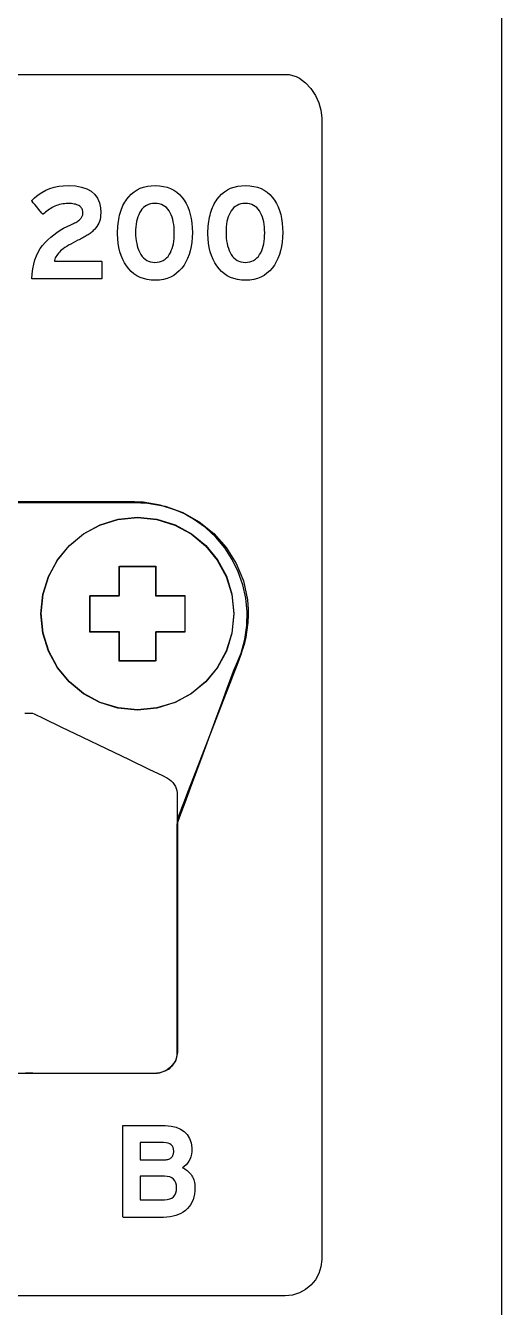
# Model space of a CAD drawing. Extents: x 1 to 47.7, y 0.2 to 35.
# Drawn here: x 42.592 to 43.246, y 10.649 to 12.412 of the extents above; entities that cross this region are included whole.
import ezdxf

# ---------------------------------------------------------------- set-up
doc = ezdxf.new("R2010")
doc.units = 0
doc.header["$MEASUREMENT"] = 0
for name, color, linetype in [('5_1___24__TARGET_LEDS___12', 7, 'CONTINUOUS'), ('6_1__EMPTY_IO_BOARD_POSITI', 7, 'CONTINUOUS'), ('6_2___8__INDEPENDENT_INPUT', 7, 'CONTINUOUS'), ('6_3___8__OPTOISO_INDEPENDE', 7, 'CONTINUOUS'), ('6_4___24__OPTOISO_INDEPEND', 7, 'CONTINUOUS'), ('6_5___8__INDEPENDENT_INPUT', 7, 'CONTINUOUS'), ('6_6___8__INDEPENDENT_INPUT', 7, 'CONTINUOUS'), ('6_7___8__OPTOISO_INDEPENDE', 7, 'CONTINUOUS'), ('6_8___8__OPTOISO_INDEPENDE', 7, 'CONTINUOUS'), ('7_0_____DWG', 7, 'CONTINUOUS')]:
    doc.layers.add(name, color=color, linetype=linetype)

msp = doc.modelspace()

# ---------------------------------------------------------------- linework, layer by layer
at = {"layer": '5_1___24__TARGET_LEDS___12'}
for points in [[(42.5752, 10.971), (42.6047, 10.971), (42.632, 10.971), (42.6571, 10.971), (42.6798, 10.971), (42.7001, 10.971), (42.7179, 10.971), (42.7332, 10.971), (42.746, 10.971), (42.7562, 10.971), (42.7637, 10.971), (42.7684, 10.971), (42.7709, 10.971), (42.7728, 10.971), (42.7765, 10.9715), (42.7896, 10.9769), (42.7981, 10.9869), (42.8001, 10.9931), (42.8005, 10.9964), (42.8005, 11.0006), (42.8005, 11.0062), (42.8005, 11.0141), (42.8005, 11.0359), (42.8005, 11.0643), (42.8005, 11.0974), (42.8005, 11.1704), (42.8005, 11.2067), (42.8005, 11.2405), (42.8005, 11.2699), (42.8005, 11.2932), (42.8005, 11.302), (42.8005, 11.3085), (42.8005, 11.3126), (42.8005, 11.314), (42.8008, 11.3149), (42.8018, 11.3177), (42.8056, 11.3279), (42.8113, 11.3435), (42.8186, 11.3633), (42.8359, 11.4103), (42.8539, 11.4593), (42.8621, 11.4814), (42.8691, 11.5004), (42.8744, 11.5151), (42.8778, 11.5241), (42.8785, 11.5262), (42.8786, 11.5265), (42.8805, 11.5301), (42.8882, 11.5485), (42.8934, 11.5674), (42.8962, 11.5865), (42.8966, 11.6055), (42.8948, 11.6244), (42.8907, 11.6428), (42.8844, 11.6607), (42.8761, 11.6777), (42.8657, 11.6936), (42.8533, 11.7083), (42.8391, 11.7215), (42.823, 11.733), (42.8143, 11.7381), (42.8117, 11.7395), (42.8104, 11.7401), (42.7995, 11.7451), (42.777, 11.7524), (42.7536, 11.7563), (42.7417, 11.7569), (42.7378, 11.757), (42.7296, 11.757), (42.7151, 11.757), (42.6957, 11.757), (42.6726, 11.757), (42.6473, 11.757), (42.5947, 11.757), (42.5701, 11.757)], [(42.7209, 11.628), (42.7209, 11.6683), (42.7709, 11.6683), (42.7709, 11.628), (42.811, 11.628), (42.811, 11.5781), (42.7709, 11.5781), (42.7709, 11.5381), (42.7209, 11.5381), (42.7209, 11.5781), (42.6808, 11.5781), (42.6808, 11.628), (42.7209, 11.628)], [(42.5912, 11.4662), (42.593, 11.4662), (42.5951, 11.4662), (42.5972, 11.4662), (42.5992, 11.4662), (42.6008, 11.4662), (42.6017, 11.4662), (42.6037, 11.4653), (42.6171, 11.4588), (42.6405, 11.4475), (42.6702, 11.4332), (42.7027, 11.4175), (42.7342, 11.4023), (42.7612, 11.3893), (42.7801, 11.3802), (42.7872, 11.3767), (42.7899, 11.3749), (42.7923, 11.3729), (42.7945, 11.3706), (42.7964, 11.3682), (42.798, 11.3655), (42.7992, 11.3627), (42.8, 11.3597), (42.8004, 11.3566), (42.8005, 11.3546), (42.8005, 11.3516), (42.8005, 11.3465), (42.8005, 11.3399), (42.8005, 11.3327), (42.8005, 11.3257), (42.8005, 11.3197), (42.8005, 11.3156), (42.8005, 11.314)], [(42.6018, 10.971), (42.6013, 10.971), (42.6001, 10.971), (42.5983, 10.971), (42.5962, 10.971), (42.594, 10.971), (42.592, 10.971)]]:
    msp.add_lwpolyline(points, dxfattribs=at)
msp.add_lwpolyline([(42.8784, 11.603), (42.8757, 11.5763), (42.868, 11.5515), (42.8557, 11.529), (42.8396, 11.5094), (42.82, 11.4932), (42.7975, 11.481), (42.7726, 11.4733), (42.7459, 11.4706), (42.7192, 11.4733), (42.6943, 11.481), (42.6718, 11.4932), (42.6522, 11.5094), (42.6361, 11.529), (42.6239, 11.5515), (42.6161, 11.5763), (42.6134, 11.603), (42.6161, 11.6297), (42.6239, 11.6546), (42.6361, 11.6771), (42.6522, 11.6967), (42.6718, 11.7129), (42.6943, 11.7251), (42.7192, 11.7328), (42.7459, 11.7355), (42.7726, 11.7328), (42.7975, 11.7251), (42.82, 11.7129), (42.8396, 11.6967), (42.8557, 11.6771), (42.868, 11.6546), (42.8757, 11.6297)], close=True, dxfattribs=at)
at = {"layer": '6_1__EMPTY_IO_BOARD_POSITI'}
for points in [[(42.5713, 11.7557), (42.6028, 11.7557), (42.6377, 11.7557), (42.6725, 11.7557), (42.704, 11.7557), (42.7174, 11.7557), (42.7287, 11.7557), (42.7375, 11.7557), (42.7432, 11.7557), (42.7456, 11.7557), (42.7471, 11.7557), (42.7506, 11.7556), (42.7574, 11.7553), (42.7837, 11.7509), (42.8083, 11.7421), (42.8308, 11.7295), (42.8508, 11.7133), (42.8678, 11.6941), (42.8814, 11.6722), (42.8913, 11.6481), (42.8969, 11.6221), (42.898, 11.6086), (42.8981, 11.6025), (42.8981, 11.6012), (42.8977, 11.5908), (42.8947, 11.5706), (42.8923, 11.5608), (42.891, 11.5567), (42.8909, 11.5563), (42.8894, 11.5513), (42.8884, 11.5476), (42.8884, 11.5476), (42.8876, 11.5456), (42.8855, 11.5402), (42.8822, 11.5316), (42.8779, 11.5204), (42.8726, 11.5069), (42.8667, 11.4916), (42.8535, 11.4574), (42.8261, 11.3865), (42.8146, 11.3568), (42.81, 11.3448), (42.8064, 11.3355), (42.8039, 11.3291), (42.8027, 11.3261), (42.8027, 11.3259), (42.8024, 11.3251), (42.8017, 11.323), (42.8008, 11.317), (42.8007, 11.3152), (42.8007, 11.3151), (42.8007, 11.3131), (42.8007, 11.3061), (42.8007, 11.2945), (42.8007, 11.2791), (42.8007, 11.2604), (42.8007, 11.239), (42.8007, 11.2157), (42.8007, 11.1142), (42.8007, 11.0674), (42.8007, 11.0471), (42.8007, 11.0297), (42.8007, 11.0159), (42.8007, 11.0062), (42.8007, 11.0012), (42.8006, 10.9992), (42.7983, 10.9891), (42.7928, 10.9806), (42.7849, 10.9744), (42.7752, 10.9711), (42.7726, 10.9708), (42.7712, 10.9707), (42.7706, 10.9707), (42.767, 10.9707), (42.7581, 10.9707), (42.7438, 10.9707), (42.7244, 10.9707), (42.7001, 10.9707), (42.671, 10.9707), (42.6372, 10.9707), (42.5989, 10.9707), (42.5562, 10.9707)], [(42.7207, 11.6275), (42.7207, 11.6678), (42.7706, 11.6678), (42.7706, 11.6275), (42.8108, 11.6275), (42.8108, 11.5776), (42.7706, 11.5776), (42.7706, 11.5376), (42.7207, 11.5376), (42.7207, 11.5776), (42.6805, 11.5776), (42.6805, 11.6275), (42.7207, 11.6275)]]:
    msp.add_lwpolyline(points, dxfattribs=at)
msp.add_lwpolyline([(42.8781, 11.6027), (42.8754, 11.576), (42.8677, 11.5512), (42.8555, 11.5287), (42.8393, 11.5091), (42.8197, 11.4929), (42.7972, 11.4807), (42.7724, 11.4729), (42.7457, 11.4703), (42.719, 11.4729), (42.6941, 11.4807), (42.6716, 11.4929), (42.652, 11.5091), (42.6358, 11.5287), (42.6236, 11.5512), (42.6159, 11.576), (42.6132, 11.6027), (42.6159, 11.6294), (42.6236, 11.6543), (42.6358, 11.6768), (42.652, 11.6964), (42.6716, 11.7126), (42.6941, 11.7248), (42.719, 11.7325), (42.7457, 11.7352), (42.7724, 11.7325), (42.7972, 11.7248), (42.8197, 11.7126), (42.8393, 11.6964), (42.8555, 11.6768), (42.8677, 11.6543), (42.8754, 11.6294)], close=True, dxfattribs=at)
at = {"layer": '6_2___8__INDEPENDENT_INPUT'}
for points in [[(42.5752, 10.971), (42.6047, 10.971), (42.632, 10.971), (42.6571, 10.971), (42.6798, 10.971), (42.7001, 10.971), (42.7179, 10.971), (42.7332, 10.971), (42.746, 10.971), (42.7562, 10.971), (42.7637, 10.971), (42.7684, 10.971), (42.7709, 10.971), (42.7728, 10.971), (42.7765, 10.9715), (42.7896, 10.9769), (42.7981, 10.9869), (42.8001, 10.9931), (42.8005, 10.9964), (42.8005, 11.0006), (42.8005, 11.0062), (42.8005, 11.0141), (42.8005, 11.0359), (42.8005, 11.0643), (42.8005, 11.0974), (42.8005, 11.1704), (42.8005, 11.2067), (42.8005, 11.2405), (42.8005, 11.2699), (42.8005, 11.2932), (42.8005, 11.302), (42.8005, 11.3085), (42.8005, 11.3126), (42.8005, 11.314), (42.8008, 11.3149), (42.8018, 11.3177), (42.8056, 11.3279), (42.8113, 11.3435), (42.8186, 11.3633), (42.8359, 11.4103), (42.8539, 11.4593), (42.8621, 11.4814), (42.8691, 11.5004), (42.8744, 11.5151), (42.8778, 11.5241), (42.8785, 11.5262), (42.8786, 11.5265), (42.8805, 11.5301), (42.8882, 11.5485), (42.8934, 11.5674), (42.8962, 11.5865), (42.8966, 11.6055), (42.8948, 11.6244), (42.8907, 11.6428), (42.8844, 11.6607), (42.8761, 11.6777), (42.8657, 11.6936), (42.8533, 11.7083), (42.8391, 11.7215), (42.823, 11.733), (42.8143, 11.7381), (42.8117, 11.7395), (42.8104, 11.7401), (42.7995, 11.7451), (42.777, 11.7524), (42.7536, 11.7563), (42.7417, 11.7569), (42.7378, 11.757), (42.7296, 11.757), (42.7151, 11.757), (42.6957, 11.757), (42.6726, 11.757), (42.6473, 11.757), (42.5947, 11.757), (42.5701, 11.757)], [(42.7209, 11.628), (42.7209, 11.6683), (42.7709, 11.6683), (42.7709, 11.628), (42.811, 11.628), (42.811, 11.5781), (42.7709, 11.5781), (42.7709, 11.5381), (42.7209, 11.5381), (42.7209, 11.5781), (42.6808, 11.5781), (42.6808, 11.628), (42.7209, 11.628)], [(42.5912, 11.4662), (42.593, 11.4662), (42.5951, 11.4662), (42.5972, 11.4662), (42.5992, 11.4662), (42.6008, 11.4662), (42.6017, 11.4662), (42.6037, 11.4653), (42.6171, 11.4588), (42.6405, 11.4475), (42.6702, 11.4332), (42.7027, 11.4175), (42.7342, 11.4023), (42.7612, 11.3893), (42.7801, 11.3802), (42.7872, 11.3767), (42.7899, 11.3749), (42.7923, 11.3729), (42.7945, 11.3706), (42.7964, 11.3682), (42.798, 11.3655), (42.7992, 11.3627), (42.8, 11.3597), (42.8004, 11.3566), (42.8005, 11.3546), (42.8005, 11.3516), (42.8005, 11.3465), (42.8005, 11.3399), (42.8005, 11.3327), (42.8005, 11.3257), (42.8005, 11.3197), (42.8005, 11.3156), (42.8005, 11.314)], [(42.6018, 10.971), (42.6013, 10.971), (42.6001, 10.971), (42.5983, 10.971), (42.5962, 10.971), (42.594, 10.971), (42.592, 10.971)]]:
    msp.add_lwpolyline(points, dxfattribs=at)
msp.add_lwpolyline([(42.8784, 11.603), (42.8757, 11.5763), (42.868, 11.5515), (42.8557, 11.529), (42.8396, 11.5094), (42.82, 11.4932), (42.7975, 11.481), (42.7726, 11.4733), (42.7459, 11.4706), (42.7192, 11.4733), (42.6943, 11.481), (42.6718, 11.4932), (42.6522, 11.5094), (42.6361, 11.529), (42.6239, 11.5515), (42.6161, 11.5763), (42.6134, 11.603), (42.6161, 11.6297), (42.6239, 11.6546), (42.6361, 11.6771), (42.6522, 11.6967), (42.6718, 11.7129), (42.6943, 11.7251), (42.7192, 11.7328), (42.7459, 11.7355), (42.7726, 11.7328), (42.7975, 11.7251), (42.82, 11.7129), (42.8396, 11.6967), (42.8557, 11.6771), (42.868, 11.6546), (42.8757, 11.6297)], close=True, dxfattribs=at)
at = {"layer": '6_3___8__OPTOISO_INDEPENDE'}
for points in [[(42.5752, 10.971), (42.6047, 10.971), (42.632, 10.971), (42.6571, 10.971), (42.6798, 10.971), (42.7001, 10.971), (42.7179, 10.971), (42.7332, 10.971), (42.746, 10.971), (42.7562, 10.971), (42.7637, 10.971), (42.7684, 10.971), (42.7709, 10.971), (42.7728, 10.971), (42.7765, 10.9715), (42.7896, 10.9769), (42.7981, 10.9869), (42.8001, 10.9931), (42.8005, 10.9964), (42.8005, 11.0006), (42.8005, 11.0062), (42.8005, 11.0141), (42.8005, 11.0359), (42.8005, 11.0643), (42.8005, 11.0974), (42.8005, 11.1704), (42.8005, 11.2067), (42.8005, 11.2405), (42.8005, 11.2699), (42.8005, 11.2932), (42.8005, 11.302), (42.8005, 11.3085), (42.8005, 11.3126), (42.8005, 11.314), (42.8008, 11.3149), (42.8018, 11.3177), (42.8056, 11.3279), (42.8113, 11.3435), (42.8186, 11.3633), (42.8359, 11.4103), (42.8539, 11.4593), (42.8621, 11.4814), (42.8691, 11.5004), (42.8744, 11.5151), (42.8778, 11.5241), (42.8785, 11.5262), (42.8786, 11.5265), (42.8805, 11.5301), (42.8882, 11.5485), (42.8934, 11.5674), (42.8962, 11.5865), (42.8966, 11.6055), (42.8948, 11.6244), (42.8907, 11.6428), (42.8844, 11.6607), (42.8761, 11.6777), (42.8657, 11.6936), (42.8533, 11.7083), (42.8391, 11.7215), (42.823, 11.733), (42.8143, 11.7381), (42.8117, 11.7395), (42.8104, 11.7401), (42.7995, 11.7451), (42.777, 11.7524), (42.7536, 11.7563), (42.7417, 11.7569), (42.7378, 11.757), (42.7296, 11.757), (42.7151, 11.757), (42.6957, 11.757), (42.6726, 11.757), (42.6473, 11.757), (42.5947, 11.757), (42.5701, 11.757)], [(42.7209, 11.628), (42.7209, 11.6683), (42.7709, 11.6683), (42.7709, 11.628), (42.811, 11.628), (42.811, 11.5781), (42.7709, 11.5781), (42.7709, 11.5381), (42.7209, 11.5381), (42.7209, 11.5781), (42.6808, 11.5781), (42.6808, 11.628), (42.7209, 11.628)], [(42.5912, 11.4662), (42.593, 11.4662), (42.5951, 11.4662), (42.5972, 11.4662), (42.5992, 11.4662), (42.6008, 11.4662), (42.6017, 11.4662), (42.6037, 11.4653), (42.6171, 11.4588), (42.6405, 11.4475), (42.6702, 11.4332), (42.7027, 11.4175), (42.7342, 11.4023), (42.7612, 11.3893), (42.7801, 11.3802), (42.7872, 11.3767), (42.7899, 11.3749), (42.7923, 11.3729), (42.7945, 11.3706), (42.7964, 11.3682), (42.798, 11.3655), (42.7992, 11.3627), (42.8, 11.3597), (42.8004, 11.3566), (42.8005, 11.3546), (42.8005, 11.3516), (42.8005, 11.3465), (42.8005, 11.3399), (42.8005, 11.3327), (42.8005, 11.3257), (42.8005, 11.3197), (42.8005, 11.3156), (42.8005, 11.314)], [(42.6018, 10.971), (42.6013, 10.971), (42.6001, 10.971), (42.5983, 10.971), (42.5962, 10.971), (42.594, 10.971), (42.592, 10.971)]]:
    msp.add_lwpolyline(points, dxfattribs=at)
msp.add_lwpolyline([(42.8784, 11.603), (42.8757, 11.5763), (42.868, 11.5515), (42.8557, 11.529), (42.8396, 11.5094), (42.82, 11.4932), (42.7975, 11.481), (42.7726, 11.4733), (42.7459, 11.4706), (42.7192, 11.4733), (42.6943, 11.481), (42.6718, 11.4932), (42.6522, 11.5094), (42.6361, 11.529), (42.6239, 11.5515), (42.6161, 11.5763), (42.6134, 11.603), (42.6161, 11.6297), (42.6239, 11.6546), (42.6361, 11.6771), (42.6522, 11.6967), (42.6718, 11.7129), (42.6943, 11.7251), (42.7192, 11.7328), (42.7459, 11.7355), (42.7726, 11.7328), (42.7975, 11.7251), (42.82, 11.7129), (42.8396, 11.6967), (42.8557, 11.6771), (42.868, 11.6546), (42.8757, 11.6297)], close=True, dxfattribs=at)
at = {"layer": '6_4___24__OPTOISO_INDEPEND'}
for points in [[(42.5752, 10.971), (42.6047, 10.971), (42.632, 10.971), (42.6571, 10.971), (42.6798, 10.971), (42.7001, 10.971), (42.7179, 10.971), (42.7332, 10.971), (42.746, 10.971), (42.7562, 10.971), (42.7637, 10.971), (42.7684, 10.971), (42.7709, 10.971), (42.7728, 10.971), (42.7765, 10.9715), (42.7896, 10.9769), (42.7981, 10.9869), (42.8001, 10.9931), (42.8005, 10.9964), (42.8005, 11.0006), (42.8005, 11.0062), (42.8005, 11.0141), (42.8005, 11.0359), (42.8005, 11.0643), (42.8005, 11.0974), (42.8005, 11.1704), (42.8005, 11.2067), (42.8005, 11.2405), (42.8005, 11.2699), (42.8005, 11.2932), (42.8005, 11.302), (42.8005, 11.3085), (42.8005, 11.3126), (42.8005, 11.314), (42.8008, 11.3149), (42.8018, 11.3177), (42.8056, 11.3279), (42.8113, 11.3435), (42.8186, 11.3633), (42.8359, 11.4103), (42.8539, 11.4593), (42.8621, 11.4814), (42.8691, 11.5004), (42.8744, 11.5151), (42.8778, 11.5241), (42.8785, 11.5262), (42.8786, 11.5265), (42.8805, 11.5301), (42.8882, 11.5485), (42.8934, 11.5674), (42.8962, 11.5865), (42.8966, 11.6055), (42.8948, 11.6244), (42.8907, 11.6428), (42.8844, 11.6607), (42.8761, 11.6777), (42.8657, 11.6936), (42.8533, 11.7083), (42.8391, 11.7215), (42.823, 11.733), (42.8143, 11.7381), (42.8117, 11.7395), (42.8104, 11.7401), (42.7995, 11.7451), (42.777, 11.7524), (42.7536, 11.7563), (42.7417, 11.7569), (42.7378, 11.757), (42.7296, 11.757), (42.7151, 11.757), (42.6957, 11.757), (42.6726, 11.757), (42.6473, 11.757), (42.5947, 11.757), (42.5701, 11.757)], [(42.7209, 11.628), (42.7209, 11.6683), (42.7709, 11.6683), (42.7709, 11.628), (42.811, 11.628), (42.811, 11.5781), (42.7709, 11.5781), (42.7709, 11.5381), (42.7209, 11.5381), (42.7209, 11.5781), (42.6808, 11.5781), (42.6808, 11.628), (42.7209, 11.628)], [(42.5912, 11.4662), (42.593, 11.4662), (42.5951, 11.4662), (42.5972, 11.4662), (42.5992, 11.4662), (42.6008, 11.4662), (42.6017, 11.4662), (42.6037, 11.4653), (42.6171, 11.4588), (42.6405, 11.4475), (42.6702, 11.4332), (42.7027, 11.4175), (42.7342, 11.4023), (42.7612, 11.3893), (42.7801, 11.3802), (42.7872, 11.3767), (42.7899, 11.3749), (42.7923, 11.3729), (42.7945, 11.3706), (42.7964, 11.3682), (42.798, 11.3655), (42.7992, 11.3627), (42.8, 11.3597), (42.8004, 11.3566), (42.8005, 11.3546), (42.8005, 11.3516), (42.8005, 11.3465), (42.8005, 11.3399), (42.8005, 11.3327), (42.8005, 11.3257), (42.8005, 11.3197), (42.8005, 11.3156), (42.8005, 11.314)], [(42.6018, 10.971), (42.6013, 10.971), (42.6001, 10.971), (42.5983, 10.971), (42.5962, 10.971), (42.594, 10.971), (42.592, 10.971)]]:
    msp.add_lwpolyline(points, dxfattribs=at)
msp.add_lwpolyline([(42.8784, 11.603), (42.8757, 11.5763), (42.868, 11.5515), (42.8557, 11.529), (42.8396, 11.5094), (42.82, 11.4932), (42.7975, 11.481), (42.7726, 11.4733), (42.7459, 11.4706), (42.7192, 11.4733), (42.6943, 11.481), (42.6718, 11.4932), (42.6522, 11.5094), (42.6361, 11.529), (42.6239, 11.5515), (42.6161, 11.5763), (42.6134, 11.603), (42.6161, 11.6297), (42.6239, 11.6546), (42.6361, 11.6771), (42.6522, 11.6967), (42.6718, 11.7129), (42.6943, 11.7251), (42.7192, 11.7328), (42.7459, 11.7355), (42.7726, 11.7328), (42.7975, 11.7251), (42.82, 11.7129), (42.8396, 11.6967), (42.8557, 11.6771), (42.868, 11.6546), (42.8757, 11.6297)], close=True, dxfattribs=at)
at = {"layer": '6_5___8__INDEPENDENT_INPUT'}
for points in [[(42.5752, 10.971), (42.6047, 10.971), (42.632, 10.971), (42.6571, 10.971), (42.6798, 10.971), (42.7001, 10.971), (42.7179, 10.971), (42.7332, 10.971), (42.746, 10.971), (42.7562, 10.971), (42.7637, 10.971), (42.7684, 10.971), (42.7709, 10.971), (42.7728, 10.971), (42.7765, 10.9715), (42.7896, 10.9769), (42.7981, 10.9869), (42.8001, 10.9931), (42.8005, 10.9964), (42.8005, 11.0006), (42.8005, 11.0062), (42.8005, 11.0141), (42.8005, 11.0359), (42.8005, 11.0643), (42.8005, 11.0974), (42.8005, 11.1704), (42.8005, 11.2067), (42.8005, 11.2405), (42.8005, 11.2699), (42.8005, 11.2932), (42.8005, 11.302), (42.8005, 11.3085), (42.8005, 11.3126), (42.8005, 11.314), (42.8008, 11.3149), (42.8018, 11.3177), (42.8056, 11.3279), (42.8113, 11.3435), (42.8186, 11.3633), (42.8359, 11.4103), (42.8539, 11.4593), (42.8621, 11.4814), (42.8691, 11.5004), (42.8744, 11.5151), (42.8778, 11.5241), (42.8785, 11.5262), (42.8786, 11.5265), (42.8805, 11.5301), (42.8882, 11.5485), (42.8934, 11.5674), (42.8962, 11.5865), (42.8966, 11.6055), (42.8948, 11.6244), (42.8907, 11.6428), (42.8844, 11.6607), (42.8761, 11.6777), (42.8657, 11.6936), (42.8533, 11.7083), (42.8391, 11.7215), (42.823, 11.733), (42.8143, 11.7381), (42.8117, 11.7395), (42.8104, 11.7401), (42.7995, 11.7451), (42.777, 11.7524), (42.7536, 11.7563), (42.7417, 11.7569), (42.7378, 11.757), (42.7296, 11.757), (42.7151, 11.757), (42.6957, 11.757), (42.6726, 11.757), (42.6473, 11.757), (42.5947, 11.757), (42.5701, 11.757)], [(42.7209, 11.628), (42.7209, 11.6683), (42.7709, 11.6683), (42.7709, 11.628), (42.811, 11.628), (42.811, 11.5781), (42.7709, 11.5781), (42.7709, 11.5381), (42.7209, 11.5381), (42.7209, 11.5781), (42.6808, 11.5781), (42.6808, 11.628), (42.7209, 11.628)], [(42.5912, 11.4662), (42.593, 11.4662), (42.5951, 11.4662), (42.5972, 11.4662), (42.5992, 11.4662), (42.6008, 11.4662), (42.6017, 11.4662), (42.6037, 11.4653), (42.6171, 11.4588), (42.6405, 11.4475), (42.6702, 11.4332), (42.7027, 11.4175), (42.7342, 11.4023), (42.7612, 11.3893), (42.7801, 11.3802), (42.7872, 11.3767), (42.7899, 11.3749), (42.7923, 11.3729), (42.7945, 11.3706), (42.7964, 11.3682), (42.798, 11.3655), (42.7992, 11.3627), (42.8, 11.3597), (42.8004, 11.3566), (42.8005, 11.3546), (42.8005, 11.3516), (42.8005, 11.3465), (42.8005, 11.3399), (42.8005, 11.3327), (42.8005, 11.3257), (42.8005, 11.3197), (42.8005, 11.3156), (42.8005, 11.314)], [(42.6018, 10.971), (42.6013, 10.971), (42.6001, 10.971), (42.5983, 10.971), (42.5962, 10.971), (42.594, 10.971), (42.592, 10.971)]]:
    msp.add_lwpolyline(points, dxfattribs=at)
msp.add_lwpolyline([(42.8784, 11.603), (42.8757, 11.5763), (42.868, 11.5515), (42.8557, 11.529), (42.8396, 11.5094), (42.82, 11.4932), (42.7975, 11.481), (42.7726, 11.4733), (42.7459, 11.4706), (42.7192, 11.4733), (42.6943, 11.481), (42.6718, 11.4932), (42.6522, 11.5094), (42.6361, 11.529), (42.6239, 11.5515), (42.6161, 11.5763), (42.6134, 11.603), (42.6161, 11.6297), (42.6239, 11.6546), (42.6361, 11.6771), (42.6522, 11.6967), (42.6718, 11.7129), (42.6943, 11.7251), (42.7192, 11.7328), (42.7459, 11.7355), (42.7726, 11.7328), (42.7975, 11.7251), (42.82, 11.7129), (42.8396, 11.6967), (42.8557, 11.6771), (42.868, 11.6546), (42.8757, 11.6297)], close=True, dxfattribs=at)
at = {"layer": '6_6___8__INDEPENDENT_INPUT'}
for points in [[(42.5752, 10.971), (42.6047, 10.971), (42.632, 10.971), (42.6571, 10.971), (42.6798, 10.971), (42.7001, 10.971), (42.7179, 10.971), (42.7332, 10.971), (42.746, 10.971), (42.7562, 10.971), (42.7637, 10.971), (42.7684, 10.971), (42.7709, 10.971), (42.7728, 10.971), (42.7765, 10.9715), (42.7896, 10.9769), (42.7981, 10.9869), (42.8001, 10.9931), (42.8005, 10.9964), (42.8005, 11.0006), (42.8005, 11.0062), (42.8005, 11.0141), (42.8005, 11.0359), (42.8005, 11.0643), (42.8005, 11.0974), (42.8005, 11.1704), (42.8005, 11.2067), (42.8005, 11.2405), (42.8005, 11.2699), (42.8005, 11.2932), (42.8005, 11.302), (42.8005, 11.3085), (42.8005, 11.3126), (42.8005, 11.314), (42.8008, 11.3149), (42.8018, 11.3177), (42.8056, 11.3279), (42.8113, 11.3435), (42.8186, 11.3633), (42.8359, 11.4103), (42.8539, 11.4593), (42.8621, 11.4814), (42.8691, 11.5004), (42.8744, 11.5151), (42.8778, 11.5241), (42.8785, 11.5262), (42.8786, 11.5265), (42.8805, 11.5301), (42.8882, 11.5485), (42.8934, 11.5674), (42.8962, 11.5865), (42.8966, 11.6055), (42.8948, 11.6244), (42.8907, 11.6428), (42.8844, 11.6607), (42.8761, 11.6777), (42.8657, 11.6936), (42.8533, 11.7083), (42.8391, 11.7215), (42.823, 11.733), (42.8143, 11.7381), (42.8117, 11.7395), (42.8104, 11.7401), (42.7995, 11.7451), (42.777, 11.7524), (42.7536, 11.7563), (42.7417, 11.7569), (42.7378, 11.757), (42.7296, 11.757), (42.7151, 11.757), (42.6957, 11.757), (42.6726, 11.757), (42.6473, 11.757), (42.5947, 11.757), (42.5701, 11.757)], [(42.7209, 11.628), (42.7209, 11.6683), (42.7709, 11.6683), (42.7709, 11.628), (42.811, 11.628), (42.811, 11.5781), (42.7709, 11.5781), (42.7709, 11.5381), (42.7209, 11.5381), (42.7209, 11.5781), (42.6808, 11.5781), (42.6808, 11.628), (42.7209, 11.628)], [(42.5912, 11.4662), (42.593, 11.4662), (42.5951, 11.4662), (42.5972, 11.4662), (42.5992, 11.4662), (42.6008, 11.4662), (42.6017, 11.4662), (42.6037, 11.4653), (42.6171, 11.4588), (42.6405, 11.4475), (42.6702, 11.4332), (42.7027, 11.4175), (42.7342, 11.4023), (42.7612, 11.3893), (42.7801, 11.3802), (42.7872, 11.3767), (42.7899, 11.3749), (42.7923, 11.3729), (42.7945, 11.3706), (42.7964, 11.3682), (42.798, 11.3655), (42.7992, 11.3627), (42.8, 11.3597), (42.8004, 11.3566), (42.8005, 11.3546), (42.8005, 11.3516), (42.8005, 11.3465), (42.8005, 11.3399), (42.8005, 11.3327), (42.8005, 11.3257), (42.8005, 11.3197), (42.8005, 11.3156), (42.8005, 11.314)], [(42.6018, 10.971), (42.6013, 10.971), (42.6001, 10.971), (42.5983, 10.971), (42.5962, 10.971), (42.594, 10.971), (42.592, 10.971)]]:
    msp.add_lwpolyline(points, dxfattribs=at)
msp.add_lwpolyline([(42.8784, 11.603), (42.8757, 11.5763), (42.868, 11.5515), (42.8557, 11.529), (42.8396, 11.5094), (42.82, 11.4932), (42.7975, 11.481), (42.7726, 11.4733), (42.7459, 11.4706), (42.7192, 11.4733), (42.6943, 11.481), (42.6718, 11.4932), (42.6522, 11.5094), (42.6361, 11.529), (42.6239, 11.5515), (42.6161, 11.5763), (42.6134, 11.603), (42.6161, 11.6297), (42.6239, 11.6546), (42.6361, 11.6771), (42.6522, 11.6967), (42.6718, 11.7129), (42.6943, 11.7251), (42.7192, 11.7328), (42.7459, 11.7355), (42.7726, 11.7328), (42.7975, 11.7251), (42.82, 11.7129), (42.8396, 11.6967), (42.8557, 11.6771), (42.868, 11.6546), (42.8757, 11.6297)], close=True, dxfattribs=at)
at = {"layer": '6_7___8__OPTOISO_INDEPENDE'}
for points in [[(42.5752, 10.971), (42.6047, 10.971), (42.632, 10.971), (42.6571, 10.971), (42.6798, 10.971), (42.7001, 10.971), (42.7179, 10.971), (42.7332, 10.971), (42.746, 10.971), (42.7562, 10.971), (42.7637, 10.971), (42.7684, 10.971), (42.7709, 10.971), (42.7728, 10.971), (42.7765, 10.9715), (42.7896, 10.9769), (42.7981, 10.9869), (42.8001, 10.9931), (42.8005, 10.9964), (42.8005, 11.0006), (42.8005, 11.0062), (42.8005, 11.0141), (42.8005, 11.0359), (42.8005, 11.0643), (42.8005, 11.0974), (42.8005, 11.1704), (42.8005, 11.2067), (42.8005, 11.2405), (42.8005, 11.2699), (42.8005, 11.2932), (42.8005, 11.302), (42.8005, 11.3085), (42.8005, 11.3126), (42.8005, 11.314), (42.8008, 11.3149), (42.8018, 11.3177), (42.8056, 11.3279), (42.8113, 11.3435), (42.8186, 11.3633), (42.8359, 11.4103), (42.8539, 11.4593), (42.8621, 11.4814), (42.8691, 11.5004), (42.8744, 11.5151), (42.8778, 11.5241), (42.8785, 11.5262), (42.8786, 11.5265), (42.8805, 11.5301), (42.8882, 11.5485), (42.8934, 11.5674), (42.8962, 11.5865), (42.8966, 11.6055), (42.8948, 11.6244), (42.8907, 11.6428), (42.8844, 11.6607), (42.8761, 11.6777), (42.8657, 11.6936), (42.8533, 11.7083), (42.8391, 11.7215), (42.823, 11.733), (42.8143, 11.7381), (42.8117, 11.7395), (42.8104, 11.7401), (42.7995, 11.7451), (42.777, 11.7524), (42.7536, 11.7563), (42.7417, 11.7569), (42.7378, 11.757), (42.7296, 11.757), (42.7151, 11.757), (42.6957, 11.757), (42.6726, 11.757), (42.6473, 11.757), (42.5947, 11.757), (42.5701, 11.757)], [(42.7209, 11.628), (42.7209, 11.6683), (42.7709, 11.6683), (42.7709, 11.628), (42.811, 11.628), (42.811, 11.5781), (42.7709, 11.5781), (42.7709, 11.5381), (42.7209, 11.5381), (42.7209, 11.5781), (42.6808, 11.5781), (42.6808, 11.628), (42.7209, 11.628)], [(42.5912, 11.4662), (42.593, 11.4662), (42.5951, 11.4662), (42.5972, 11.4662), (42.5992, 11.4662), (42.6008, 11.4662), (42.6017, 11.4662), (42.6037, 11.4653), (42.6171, 11.4588), (42.6405, 11.4475), (42.6702, 11.4332), (42.7027, 11.4175), (42.7342, 11.4023), (42.7612, 11.3893), (42.7801, 11.3802), (42.7872, 11.3767), (42.7899, 11.3749), (42.7923, 11.3729), (42.7945, 11.3706), (42.7964, 11.3682), (42.798, 11.3655), (42.7992, 11.3627), (42.8, 11.3597), (42.8004, 11.3566), (42.8005, 11.3546), (42.8005, 11.3516), (42.8005, 11.3465), (42.8005, 11.3399), (42.8005, 11.3327), (42.8005, 11.3257), (42.8005, 11.3197), (42.8005, 11.3156), (42.8005, 11.314)], [(42.6018, 10.971), (42.6013, 10.971), (42.6001, 10.971), (42.5983, 10.971), (42.5962, 10.971), (42.594, 10.971), (42.592, 10.971)]]:
    msp.add_lwpolyline(points, dxfattribs=at)
msp.add_lwpolyline([(42.8784, 11.603), (42.8757, 11.5763), (42.868, 11.5515), (42.8557, 11.529), (42.8396, 11.5094), (42.82, 11.4932), (42.7975, 11.481), (42.7726, 11.4733), (42.7459, 11.4706), (42.7192, 11.4733), (42.6943, 11.481), (42.6718, 11.4932), (42.6522, 11.5094), (42.6361, 11.529), (42.6239, 11.5515), (42.6161, 11.5763), (42.6134, 11.603), (42.6161, 11.6297), (42.6239, 11.6546), (42.6361, 11.6771), (42.6522, 11.6967), (42.6718, 11.7129), (42.6943, 11.7251), (42.7192, 11.7328), (42.7459, 11.7355), (42.7726, 11.7328), (42.7975, 11.7251), (42.82, 11.7129), (42.8396, 11.6967), (42.8557, 11.6771), (42.868, 11.6546), (42.8757, 11.6297)], close=True, dxfattribs=at)
at = {"layer": '6_8___8__OPTOISO_INDEPENDE'}
for points in [[(42.5752, 10.971), (42.6047, 10.971), (42.632, 10.971), (42.6571, 10.971), (42.6798, 10.971), (42.7001, 10.971), (42.7179, 10.971), (42.7332, 10.971), (42.746, 10.971), (42.7562, 10.971), (42.7637, 10.971), (42.7684, 10.971), (42.7709, 10.971), (42.7728, 10.971), (42.7765, 10.9715), (42.7896, 10.9769), (42.7981, 10.9869), (42.8001, 10.9931), (42.8005, 10.9964), (42.8005, 11.0006), (42.8005, 11.0062), (42.8005, 11.0141), (42.8005, 11.0359), (42.8005, 11.0643), (42.8005, 11.0974), (42.8005, 11.1704), (42.8005, 11.2067), (42.8005, 11.2405), (42.8005, 11.2699), (42.8005, 11.2932), (42.8005, 11.302), (42.8005, 11.3085), (42.8005, 11.3126), (42.8005, 11.314), (42.8008, 11.3149), (42.8018, 11.3177), (42.8056, 11.3279), (42.8113, 11.3435), (42.8186, 11.3633), (42.8359, 11.4103), (42.8539, 11.4593), (42.8621, 11.4814), (42.8691, 11.5004), (42.8744, 11.5151), (42.8778, 11.5241), (42.8785, 11.5262), (42.8786, 11.5265), (42.8805, 11.5301), (42.8882, 11.5485), (42.8934, 11.5674), (42.8962, 11.5865), (42.8966, 11.6055), (42.8948, 11.6244), (42.8907, 11.6428), (42.8844, 11.6607), (42.8761, 11.6777), (42.8657, 11.6936), (42.8533, 11.7083), (42.8391, 11.7215), (42.823, 11.733), (42.8143, 11.7381), (42.8117, 11.7395), (42.8104, 11.7401), (42.7995, 11.7451), (42.777, 11.7524), (42.7536, 11.7563), (42.7417, 11.7569), (42.7378, 11.757), (42.7296, 11.757), (42.7151, 11.757), (42.6957, 11.757), (42.6726, 11.757), (42.6473, 11.757), (42.5947, 11.757), (42.5701, 11.757)], [(42.7209, 11.628), (42.7209, 11.6683), (42.7709, 11.6683), (42.7709, 11.628), (42.811, 11.628), (42.811, 11.5781), (42.7709, 11.5781), (42.7709, 11.5381), (42.7209, 11.5381), (42.7209, 11.5781), (42.6808, 11.5781), (42.6808, 11.628), (42.7209, 11.628)], [(42.5912, 11.4662), (42.593, 11.4662), (42.5951, 11.4662), (42.5972, 11.4662), (42.5992, 11.4662), (42.6008, 11.4662), (42.6017, 11.4662), (42.6037, 11.4653), (42.6171, 11.4588), (42.6405, 11.4475), (42.6702, 11.4332), (42.7027, 11.4175), (42.7342, 11.4023), (42.7612, 11.3893), (42.7801, 11.3802), (42.7872, 11.3767), (42.7899, 11.3749), (42.7923, 11.3729), (42.7945, 11.3706), (42.7964, 11.3682), (42.798, 11.3655), (42.7992, 11.3627), (42.8, 11.3597), (42.8004, 11.3566), (42.8005, 11.3546), (42.8005, 11.3516), (42.8005, 11.3465), (42.8005, 11.3399), (42.8005, 11.3327), (42.8005, 11.3257), (42.8005, 11.3197), (42.8005, 11.3156), (42.8005, 11.314)], [(42.6018, 10.971), (42.6013, 10.971), (42.6001, 10.971), (42.5983, 10.971), (42.5962, 10.971), (42.594, 10.971), (42.592, 10.971)]]:
    msp.add_lwpolyline(points, dxfattribs=at)
msp.add_lwpolyline([(42.8784, 11.603), (42.8757, 11.5763), (42.868, 11.5515), (42.8557, 11.529), (42.8396, 11.5094), (42.82, 11.4932), (42.7975, 11.481), (42.7726, 11.4733), (42.7459, 11.4706), (42.7192, 11.4733), (42.6943, 11.481), (42.6718, 11.4932), (42.6522, 11.5094), (42.6361, 11.529), (42.6239, 11.5515), (42.6161, 11.5763), (42.6134, 11.603), (42.6161, 11.6297), (42.6239, 11.6546), (42.6361, 11.6771), (42.6522, 11.6967), (42.6718, 11.7129), (42.6943, 11.7251), (42.7192, 11.7328), (42.7459, 11.7355), (42.7726, 11.7328), (42.7975, 11.7251), (42.82, 11.7129), (42.8396, 11.6967), (42.8557, 11.6771), (42.868, 11.6546), (42.8757, 11.6297)], close=True, dxfattribs=at)
at = {"layer": '7_0_____DWG'}
for points in [[(43.2459, 12.5247), (43.2459, 12.3745), (43.2459, 12.223), (43.2459, 12.0706), (43.2459, 11.7644), (43.2459, 11.4581), (43.2459, 11.3058), (43.2459, 11.1543), (43.2459, 11.004), (43.2459, 10.8553), (43.2459, 10.7083), (43.2459, 10.6355)], [(42.5697, 12.3447), (42.601, 12.3447), (42.631, 12.3447), (42.6598, 12.3447), (42.6873, 12.3447), (42.7134, 12.3447), (42.7383, 12.3447), (42.7619, 12.3447), (42.7841, 12.3447), (42.8049, 12.3447), (42.8244, 12.3447), (42.8426, 12.3447), (42.8593, 12.3447), (42.8747, 12.3447), (42.8886, 12.3447), (42.9012, 12.3447), (42.9123, 12.3447), (42.9219, 12.3447), (42.9301, 12.3447), (42.9369, 12.3447), (42.9422, 12.3447), (42.9459, 12.3447), (42.9482, 12.3447), (42.949, 12.3447), (42.9541, 12.3444), (42.959, 12.3433), (42.9638, 12.3416), (42.9684, 12.3393), (42.9769, 12.333), (42.9843, 12.3251), (42.9904, 12.3159), (42.995, 12.3058), (42.9979, 12.2953), (42.999, 12.2848), (42.999, 12.2845), (42.999, 12.2836), (42.999, 12.2803), (42.999, 12.2747), (42.999, 12.2671), (42.999, 12.2575), (42.999, 12.2459), (42.999, 12.2325), (42.999, 12.2173), (42.999, 12.2003), (42.999, 12.1817), (42.999, 12.1616), (42.999, 12.1399), (42.999, 12.1167), (42.999, 12.0922), (42.999, 12.0665), (42.999, 12.0394), (42.999, 12.0113), (42.999, 11.982), (42.999, 11.9518), (42.999, 11.9206), (42.999, 11.8886), (42.999, 11.8558), (42.999, 11.8222), (42.999, 11.788), (42.999, 11.718), (42.999, 11.6462), (42.999, 11.5733), (42.999, 11.4998), (42.999, 11.4263), (42.999, 11.3534), (42.999, 11.2816), (42.999, 11.2115), (42.999, 11.1773), (42.999, 11.1438), (42.999, 11.111), (42.999, 11.0789), (42.999, 11.0477), (42.999, 11.0175), (42.999, 10.9883), (42.999, 10.9601), (42.999, 10.9331), (42.999, 10.9073), (42.999, 10.8828), (42.999, 10.8597), (42.999, 10.838), (42.999, 10.8178), (42.999, 10.7992), (42.999, 10.7822), (42.999, 10.767), (42.999, 10.7536), (42.999, 10.742), (42.999, 10.7324), (42.999, 10.7248), (42.999, 10.7193), (42.999, 10.7159), (42.999, 10.7151), (42.999, 10.7148), (42.999, 10.7148), (42.9979, 10.7047), (42.995, 10.6953), (42.9904, 10.6868), (42.9843, 10.6794), (42.9769, 10.6733), (42.9684, 10.6687), (42.959, 10.6658), (42.949, 10.6648), (42.9482, 10.6648), (42.9459, 10.6648), (42.9422, 10.6648), (42.9369, 10.6648), (42.9301, 10.6648), (42.9219, 10.6648), (42.9123, 10.6648), (42.9012, 10.6648), (42.8886, 10.6648), (42.8747, 10.6648), (42.8593, 10.6648), (42.8426, 10.6648), (42.8244, 10.6648), (42.8049, 10.6648), (42.7841, 10.6648), (42.7619, 10.6648), (42.7383, 10.6648), (42.7134, 10.6648), (42.6873, 10.6648), (42.6598, 10.6648), (42.631, 10.6648), (42.601, 10.6648), (42.5697, 10.6648)]]:
    msp.add_lwpolyline(points, dxfattribs=at)
for points in [[(42.6007, 12.0635), (42.6012, 12.0706), (42.602, 12.0773), (42.6033, 12.0836), (42.6049, 12.0895), (42.6069, 12.0951), (42.6093, 12.1003), (42.6121, 12.1051), (42.6153, 12.1095), (42.6188, 12.1135), (42.6226, 12.1173), (42.6266, 12.1208), (42.6307, 12.1242), (42.635, 12.1274), (42.6395, 12.1303), (42.6442, 12.1331), (42.649, 12.1356), (42.654, 12.138), (42.6577, 12.1396), (42.6594, 12.1404), (42.661, 12.1412), (42.6624, 12.1421), (42.6637, 12.1429), (42.6649, 12.1438), (42.666, 12.1446), (42.6669, 12.1455), (42.6678, 12.1463), (42.6685, 12.1472), (42.669, 12.1481), (42.6695, 12.1489), (42.6699, 12.1498), (42.6703, 12.1507), (42.6705, 12.1516), (42.6707, 12.1525), (42.6708, 12.1534), (42.6709, 12.1543), (42.6708, 12.1554), (42.6707, 12.1565), (42.6704, 12.1576), (42.6701, 12.1586), (42.6696, 12.1596), (42.669, 12.1606), (42.6682, 12.1616), (42.6674, 12.1625), (42.6665, 12.1635), (42.6653, 12.1642), (42.6639, 12.1649), (42.6624, 12.1655), (42.6608, 12.166), (42.6589, 12.1664), (42.657, 12.1668), (42.6549, 12.167), (42.6526, 12.1672), (42.6502, 12.1672), (42.6478, 12.1671), (42.6454, 12.1669), (42.6431, 12.1665), (42.6409, 12.1661), (42.6387, 12.1656), (42.6365, 12.1649), (42.6344, 12.1642), (42.6324, 12.1634), (42.6304, 12.1624), (42.6284, 12.1614), (42.6265, 12.1603), (42.6247, 12.1592), (42.6229, 12.158), (42.6212, 12.1567), (42.6195, 12.1554), (42.6179, 12.154), (42.6164, 12.1525), (42.6157, 12.1524), (42.6144, 12.1538), (42.6124, 12.1563), (42.61, 12.1592), (42.6073, 12.1624), (42.6047, 12.1656), (42.6025, 12.1682), (42.6009, 12.1702), (42.6002, 12.171), (42.6043, 12.175), (42.6092, 12.179), (42.6144, 12.1824), (42.6198, 12.1853), (42.6254, 12.1877), (42.6313, 12.1895), (42.6375, 12.1909), (42.6439, 12.1916), (42.6509, 12.1919), (42.6605, 12.1913), (42.6689, 12.1898), (42.6761, 12.1874), (42.6822, 12.184), (42.6871, 12.1796), (42.6909, 12.1744), (42.6935, 12.1682), (42.695, 12.161), (42.6954, 12.1545), (42.6952, 12.1513), (42.6948, 12.1482), (42.6943, 12.1453), (42.6935, 12.1425), (42.6925, 12.14), (42.6913, 12.1376), (42.6899, 12.1353), (42.6883, 12.1332), (42.687, 12.1317), (42.6861, 12.1307), (42.6851, 12.1298), (42.6841, 12.1288), (42.683, 12.1278), (42.6819, 12.1269), (42.6807, 12.126), (42.6795, 12.1251), (42.6782, 12.1242), (42.6768, 12.1234), (42.6754, 12.1225), (42.6739, 12.1216), (42.6723, 12.1208), (42.6707, 12.1199), (42.6691, 12.119), (42.6674, 12.1182), (42.6657, 12.1173), (42.6639, 12.1165), (42.6605, 12.1148), (42.6572, 12.1131), (42.6541, 12.1114), (42.6512, 12.1098), (42.6485, 12.1082), (42.6461, 12.1066), (42.6439, 12.105), (42.6419, 12.1034), (42.6402, 12.1019), (42.6386, 12.1003), (42.6372, 12.0987), (42.6359, 12.097), (42.6348, 12.0954), (42.6338, 12.0938), (42.6329, 12.0922), (42.6323, 12.0905), (42.6317, 12.0889), (42.6318, 12.0878), (42.6357, 12.0878), (42.6431, 12.0878), (42.6528, 12.0878), (42.6638, 12.0878), (42.6747, 12.0878), (42.6845, 12.0878), (42.6921, 12.0878), (42.6962, 12.0878), (42.6966, 12.0875), (42.6966, 12.0858), (42.6966, 12.0828), (42.6966, 12.079), (42.6966, 12.0749), (42.6966, 12.0709), (42.6966, 12.0674), (42.6966, 12.0648), (42.6966, 12.0636), (42.6944, 12.0635), (42.6863, 12.0635), (42.6738, 12.0635), (42.6585, 12.0635), (42.6422, 12.0635), (42.6266, 12.0635), (42.6133, 12.0635), (42.6042, 12.0635)], [(42.8213, 12.1271), (42.821, 12.1204), (42.8205, 12.114), (42.8195, 12.108), (42.8183, 12.1022), (42.8167, 12.0968), (42.8147, 12.0916), (42.8124, 12.0868), (42.8098, 12.0823), (42.8067, 12.0781), (42.8033, 12.0743), (42.7996, 12.0711), (42.7956, 12.0683), (42.7912, 12.066), (42.7864, 12.0641), (42.7814, 12.0628), (42.776, 12.0619), (42.7703, 12.0615), (42.7646, 12.0618), (42.7592, 12.0625), (42.7542, 12.0638), (42.7494, 12.0655), (42.745, 12.0677), (42.741, 12.0703), (42.7372, 12.0735), (42.7338, 12.0771), (42.7307, 12.0812), (42.7279, 12.0856), (42.7255, 12.0903), (42.7234, 12.0954), (42.7217, 12.1007), (42.7203, 12.1064), (42.7193, 12.1124), (42.7187, 12.1187), (42.7184, 12.1252), (42.7184, 12.1294), (42.7186, 12.1327), (42.7188, 12.136), (42.7191, 12.1391), (42.7195, 12.1422), (42.72, 12.1453), (42.7206, 12.1482), (42.7213, 12.1511), (42.7221, 12.1539), (42.7229, 12.1566), (42.7238, 12.1592), (42.7248, 12.1618), (42.7259, 12.1642), (42.7271, 12.1666), (42.7284, 12.1689), (42.7297, 12.171), (42.7312, 12.1731), (42.7338, 12.1765), (42.7373, 12.1801), (42.7411, 12.1832), (42.7452, 12.1858), (42.7496, 12.188), (42.7543, 12.1897), (42.7594, 12.1909), (42.7647, 12.1916), (42.7705, 12.1919), (42.7762, 12.1915), (42.7816, 12.1907), (42.7866, 12.1894), (42.7913, 12.1877), (42.7957, 12.1854), (42.7998, 12.1827), (42.8035, 12.1795), (42.8069, 12.1758), (42.8099, 12.1717), (42.8126, 12.1672), (42.8149, 12.1625), (42.8168, 12.1574), (42.8184, 12.152), (42.8197, 12.1463), (42.8206, 12.1402), (42.8211, 12.1338)], [(42.9455, 12.1271), (42.9453, 12.1204), (42.9447, 12.114), (42.9438, 12.108), (42.9425, 12.1022), (42.9409, 12.0968), (42.9389, 12.0916), (42.9366, 12.0868), (42.934, 12.0823), (42.9309, 12.0781), (42.9276, 12.0743), (42.9238, 12.0711), (42.9198, 12.0683), (42.9154, 12.066), (42.9107, 12.0641), (42.9056, 12.0628), (42.9002, 12.0619), (42.8945, 12.0615), (42.8888, 12.0618), (42.8834, 12.0625), (42.8784, 12.0638), (42.8737, 12.0655), (42.8693, 12.0677), (42.8652, 12.0703), (42.8615, 12.0735), (42.858, 12.0771), (42.8549, 12.0812), (42.8521, 12.0856), (42.8497, 12.0903), (42.8476, 12.0954), (42.8459, 12.1007), (42.8445, 12.1064), (42.8435, 12.1124), (42.8429, 12.1187), (42.8426, 12.1252), (42.8427, 12.1294), (42.8428, 12.1327), (42.843, 12.136), (42.8433, 12.1391), (42.8437, 12.1422), (42.8442, 12.1453), (42.8448, 12.1482), (42.8455, 12.1511), (42.8463, 12.1539), (42.8471, 12.1566), (42.848, 12.1592), (42.849, 12.1618), (42.8501, 12.1642), (42.8513, 12.1666), (42.8526, 12.1689), (42.854, 12.171), (42.8554, 12.1731), (42.8581, 12.1765), (42.8615, 12.1801), (42.8653, 12.1832), (42.8694, 12.1858), (42.8738, 12.188), (42.8785, 12.1897), (42.8836, 12.1909), (42.889, 12.1916), (42.8947, 12.1919), (42.9004, 12.1915), (42.9058, 12.1907), (42.9108, 12.1894), (42.9156, 12.1877), (42.92, 12.1854), (42.924, 12.1827), (42.9277, 12.1795), (42.9311, 12.1758), (42.9342, 12.1717), (42.9368, 12.1672), (42.9391, 12.1625), (42.9411, 12.1574), (42.9427, 12.152), (42.9439, 12.1463), (42.9448, 12.1402), (42.9453, 12.1338)], [(42.7964, 12.1267), (42.7963, 12.1308), (42.7961, 12.1346), (42.7956, 12.1383), (42.795, 12.1419), (42.7942, 12.1452), (42.7933, 12.1484), (42.7921, 12.1514), (42.7908, 12.1543), (42.7893, 12.1569), (42.7876, 12.1593), (42.7856, 12.1614), (42.7835, 12.1631), (42.7811, 12.1646), (42.7786, 12.1657), (42.7758, 12.1665), (42.7728, 12.167), (42.7696, 12.1672), (42.7665, 12.167), (42.7636, 12.1665), (42.7609, 12.1657), (42.7583, 12.1646), (42.756, 12.1632), (42.7539, 12.1615), (42.752, 12.1594), (42.7503, 12.1571), (42.7488, 12.1545), (42.7475, 12.1517), (42.7463, 12.1487), (42.7454, 12.1455), (42.7446, 12.1422), (42.744, 12.1387), (42.7435, 12.135), (42.7433, 12.1311), (42.7432, 12.1271), (42.7433, 12.1231), (42.7436, 12.1193), (42.7441, 12.1156), (42.7447, 12.1121), (42.7455, 12.1088), (42.7465, 12.1056), (42.7477, 12.1025), (42.749, 12.0997), (42.7505, 12.0969), (42.7522, 12.0944), (42.7541, 12.0923), (42.7562, 12.0904), (42.7585, 12.0889), (42.761, 12.0878), (42.7637, 12.0869), (42.7667, 12.0864), (42.7698, 12.0862), (42.773, 12.0864), (42.776, 12.0869), (42.7787, 12.0877), (42.7813, 12.0889), (42.7837, 12.0904), (42.7858, 12.0922), (42.7878, 12.0943), (42.7895, 12.0968), (42.791, 12.0995), (42.7923, 12.1023), (42.7934, 12.1053), (42.7943, 12.1085), (42.7951, 12.1118), (42.7957, 12.1153), (42.7961, 12.1189), (42.7963, 12.1228)], [(42.9207, 12.1267), (42.9206, 12.1308), (42.9203, 12.1346), (42.9199, 12.1383), (42.9193, 12.1419), (42.9185, 12.1452), (42.9175, 12.1484), (42.9164, 12.1514), (42.9151, 12.1543), (42.9135, 12.1569), (42.9118, 12.1593), (42.9099, 12.1614), (42.9077, 12.1631), (42.9054, 12.1646), (42.9028, 12.1657), (42.9, 12.1665), (42.897, 12.167), (42.8939, 12.1672), (42.8907, 12.167), (42.8878, 12.1665), (42.8851, 12.1657), (42.8826, 12.1646), (42.8802, 12.1632), (42.8781, 12.1615), (42.8763, 12.1594), (42.8746, 12.1571), (42.8731, 12.1545), (42.8717, 12.1517), (42.8705, 12.1487), (42.8696, 12.1455), (42.8688, 12.1422), (42.8682, 12.1387), (42.8678, 12.135), (42.8675, 12.1311), (42.8675, 12.1271), (42.8676, 12.1231), (42.8678, 12.1193), (42.8683, 12.1156), (42.8689, 12.1121), (42.8697, 12.1088), (42.8707, 12.1056), (42.8719, 12.1025), (42.8732, 12.0997), (42.8747, 12.0969), (42.8764, 12.0944), (42.8783, 12.0923), (42.8804, 12.0904), (42.8827, 12.0889), (42.8852, 12.0878), (42.888, 12.0869), (42.8909, 12.0864), (42.894, 12.0862), (42.8972, 12.0864), (42.9002, 12.0869), (42.903, 12.0877), (42.9055, 12.0889), (42.9079, 12.0904), (42.91, 12.0922), (42.912, 12.0943), (42.9137, 12.0968), (42.9152, 12.0995), (42.9165, 12.1023), (42.9176, 12.1053), (42.9185, 12.1085), (42.9193, 12.1118), (42.9199, 12.1153), (42.9203, 12.1189), (42.9206, 12.1228)], [(42.8248, 10.8135), (42.8246, 10.809), (42.8241, 10.8047), (42.8233, 10.8007), (42.8222, 10.797), (42.8207, 10.7936), (42.819, 10.7904), (42.8169, 10.7874), (42.8145, 10.7847), (42.8118, 10.7823), (42.8088, 10.78), (42.8056, 10.7781), (42.8022, 10.7765), (42.7986, 10.7751), (42.7947, 10.7741), (42.7906, 10.7733), (42.7863, 10.7729), (42.7818, 10.7727), (42.7796, 10.7727), (42.7743, 10.7727), (42.7665, 10.7727), (42.7572, 10.7727), (42.7475, 10.7727), (42.7384, 10.7727), (42.7311, 10.7727), (42.7265, 10.7727), (42.7255, 10.7732), (42.7255, 10.7809), (42.7255, 10.7957), (42.7255, 10.8153), (42.7255, 10.8371), (42.7255, 10.8587), (42.7255, 10.8779), (42.7255, 10.892), (42.7255, 10.8988), (42.7269, 10.899), (42.7318, 10.899), (42.7395, 10.899), (42.7488, 10.899), (42.7586, 10.899), (42.7679, 10.899), (42.7755, 10.899), (42.7805, 10.899), (42.7837, 10.899), (42.7919, 10.8983), (42.799, 10.8967), (42.8051, 10.8942), (42.8102, 10.8908), (42.8143, 10.8865), (42.8174, 10.8813), (42.8194, 10.8752), (42.8205, 10.8682), (42.8205, 10.8631), (42.82, 10.8595), (42.8192, 10.8561), (42.8181, 10.853), (42.8165, 10.8501), (42.8147, 10.8474), (42.8125, 10.845), (42.8099, 10.8428), (42.8075, 10.841), (42.8093, 10.8402), (42.811, 10.8393), (42.8126, 10.8382), (42.8141, 10.8371), (42.8156, 10.8359), (42.817, 10.8346), (42.8183, 10.8332), (42.8195, 10.8317), (42.8206, 10.83), (42.8216, 10.8283), (42.8224, 10.8265), (42.8231, 10.8245), (42.8237, 10.8225), (42.8241, 10.8204), (42.8245, 10.8182), (42.8247, 10.8159)], [(42.7957, 10.8637), (42.7955, 10.8664), (42.7949, 10.8688), (42.7938, 10.8708), (42.7923, 10.8725), (42.7904, 10.8738), (42.788, 10.8748), (42.7851, 10.8754), (42.7818, 10.8757), (42.7801, 10.8757), (42.7774, 10.8757), (42.7731, 10.8757), (42.7679, 10.8757), (42.7623, 10.8757), (42.757, 10.8757), (42.7527, 10.8757), (42.7501, 10.8757), (42.7495, 10.8756), (42.7495, 10.8741), (42.7495, 10.8711), (42.7495, 10.8673), (42.7495, 10.863), (42.7495, 10.8588), (42.7495, 10.8552), (42.7495, 10.8527), (42.7495, 10.8517), (42.7508, 10.8517), (42.7542, 10.8517), (42.7591, 10.8517), (42.7647, 10.8517), (42.7705, 10.8517), (42.7757, 10.8517), (42.7797, 10.8517), (42.7817, 10.8517), (42.7831, 10.8518), (42.7847, 10.8519), (42.7863, 10.8521), (42.7877, 10.8524), (42.789, 10.8528), (42.7902, 10.8533), (42.7913, 10.8539), (42.7922, 10.8547), (42.793, 10.8554), (42.7936, 10.8563), (42.7942, 10.8572), (42.7946, 10.8581), (42.795, 10.8591), (42.7953, 10.8602), (42.7955, 10.8613), (42.7956, 10.8624)], [(42.7996, 10.8131), (42.7993, 10.8169), (42.7986, 10.8201), (42.7973, 10.8228), (42.7954, 10.8251), (42.7931, 10.8269), (42.7902, 10.8282), (42.7868, 10.829), (42.7829, 10.8294), (42.7812, 10.8294), (42.7781, 10.8294), (42.7733, 10.8294), (42.7676, 10.8294), (42.7617, 10.8294), (42.7562, 10.8294), (42.752, 10.8294), (42.7497, 10.8294), (42.7495, 10.8289), (42.7495, 10.8261), (42.7495, 10.8216), (42.7495, 10.816), (42.7495, 10.81), (42.7495, 10.8044), (42.7495, 10.7999), (42.7495, 10.7971), (42.7497, 10.7966), (42.752, 10.7966), (42.7562, 10.7966), (42.7617, 10.7966), (42.7676, 10.7966), (42.7733, 10.7966), (42.7781, 10.7966), (42.7812, 10.7966), (42.7829, 10.7967), (42.7868, 10.7971), (42.7902, 10.798), (42.7931, 10.7993), (42.7954, 10.8011), (42.7973, 10.8034), (42.7986, 10.8062), (42.7993, 10.8094)]]:
    msp.add_lwpolyline(points, close=True, dxfattribs=at)

doc.saveas('drawing.dxf')
